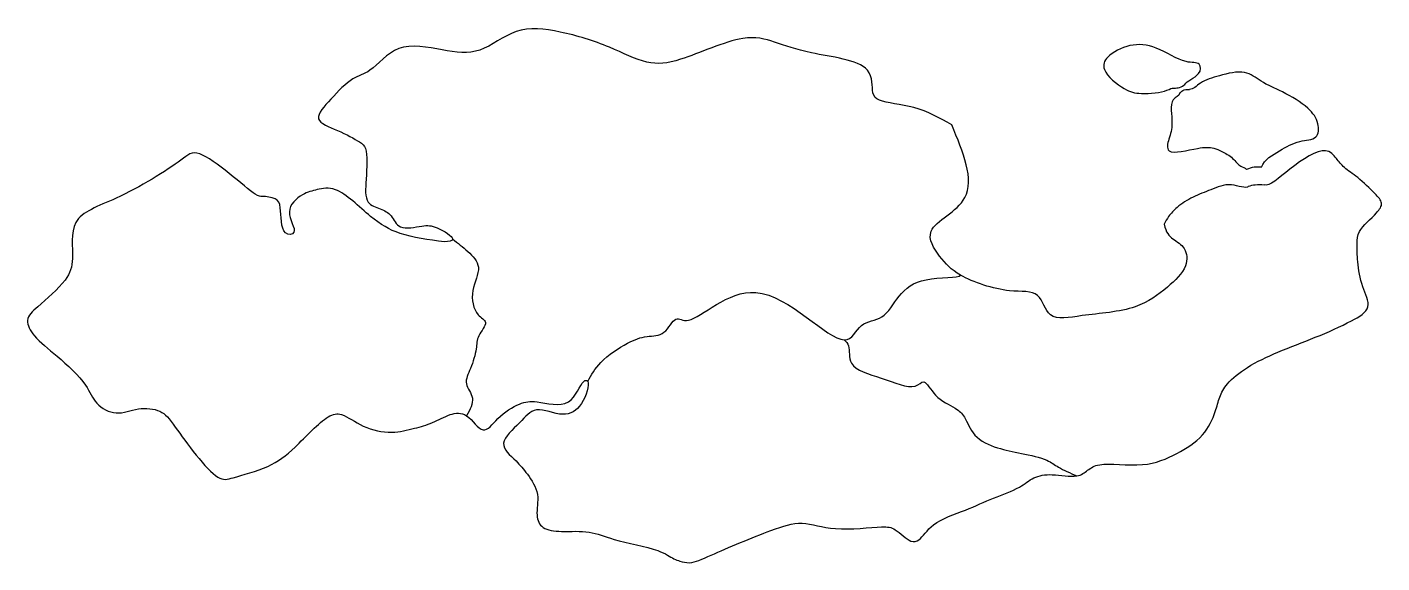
# Model space of a CAD drawing. Extents: x -9.8 to 76.8, y -77.9 to -43.6.
import ezdxf

# ---------------------------------------------------------------- set-up
doc = ezdxf.new("R2010")
doc.units = 0
doc.layers.add('MODELSKETCH_VISIBLE', color=7, linetype='CONTINUOUS')

msp = doc.modelspace()

# ---------------------------------------------------------------- linework, layer by layer
at = {"layer": 'MODELSKETCH_VISIBLE'}
for points, knots in [([(49.313, -49.885), (48.55, -49.452), (47.083, -48.619), (44.659, -48.479), (44.148, -47.866), (44.423, -45.816), (40.178, -45.406), (38.03, -44.568), (35.908, -44.003), (31.994, -45.879), (29.796, -46.097), (27.402, -44.813), (24.319, -43.86), (21.372, -43.533), (19.201, -45.462), (16.738, -45.147), (13.815, -44.49), (12.199, -46.57), (10.913, -46.817), (9.666, -48.165), (8.298, -49.622), (10.091, -50.208), (11.416, -50.96), (11.964, -51.347), (11.85, -53.369), (11.738, -54.941), (12.783, -55.236), (13.517, -55.63), (13.912, -56.681), (15.493, -56.298), (16.297, -56.328), (17.779, -57.267), (17.124, -57.345), (16.86, -57.376)], [0, 0, 0, 0, 0.039362, 0.075652, 0.094947, 0.124361, 0.171061, 0.20897, 0.243492, 0.292995, 0.328539, 0.367272, 0.411199, 0.451723, 0.490721, 0.528162, 0.568494, 0.605115, 0.631951, 0.665269, 0.694624, 0.72332, 0.753881, 0.772049, 0.805885, 0.835139, 0.857883, 0.879839, 0.902935, 0.931231, 0.95524, 0.981949, 1, 1, 1, 1]), ([(64.24, -47.305), (64.322, -47.091), (65.275, -46.757), (65.272, -45.819), (64.171, -46.024), (62.427, -44.798), (60.75, -44.653), (59.212, -45.429), (58.822, -46.435), (60.382, -47.708), (61.358, -47.95), (63.106, -47.79), (63.38, -47.502), (63.53, -47.542)], [0, 0, 0, 0, 0.087528, 0.151781, 0.228724, 0.349142, 0.457116, 0.562217, 0.63761, 0.747916, 0.836726, 0.943388, 1, 1, 1, 1]), ([(69.137, -52.599), (69.32, -52.103), (70.302, -51.533), (71.481, -50.853), (72.771, -50.865), (72.841, -49.722), (72.159, -48.723), (70.495, -47.742), (69.094, -47.182), (68.106, -46.303), (66.429, -46.746), (65.239, -47.091), (64.746, -47.636), (64.523, -47.618)], [0, 0, 0, 0, 0.099657, 0.195123, 0.277504, 0.351201, 0.438044, 0.548826, 0.647851, 0.7352, 0.836803, 0.928241, 1, 1, 1, 1]), ([(63.53, -47.542), (63.655, -47.535), (63.908, -47.52), (64.128, -47.377), (64.24, -47.305)], [0, 0, 0, 0, 0.493905, 1, 1, 1, 1]), ([(63.897, -47.909), (63.954, -47.82), (64.08, -47.626), (64.368, -47.621), (64.523, -47.618)], [0, 0, 0, 0, 0.460016, 1, 1, 1, 1]), ([(63.897, -47.909), (63.883, -48.041), (63.183, -48.188), (63.526, -49.852), (63.222, -50.694), (62.92, -51.921), (65.102, -51.305), (66.059, -51.318), (66.604, -51.59), (67.322, -51.965), (67.761, -52.624), (68.063, -52.593), (68.174, -52.736)], [0, 0, 0, 0, 0.079975, 0.20991, 0.318828, 0.411127, 0.555201, 0.663926, 0.743872, 0.840249, 0.931121, 1, 1, 1, 1]), ([(62.916, -56.24), (63.013, -56.783), (63.39, -57.184), (64.345, -57.705), (64.454, -59.05), (63.071, -60.351), (61.133, -61.808), (57.789, -61.992), (55.414, -62.514), (55.017, -60.383), (52.921, -60.712), (49.752, -59.645), (48.578, -58.429), (47.269, -56.401), (51.371, -54.79), (50.047, -51.635), (49.313, -49.885)], [0, 0, 0, 0, 0.051806, 0.100037, 0.152181, 0.218406, 0.295333, 0.387209, 0.457813, 0.518137, 0.585069, 0.674954, 0.741448, 0.805706, 0.892271, 1, 1, 1, 1]), ([(16.86, -57.376), (15.848, -57.237), (13.954, -56.978), (12.149, -55.892), (10.031, -53.739), (8.717, -54.033), (7.763, -54.251), (6.512, -55.346), (7.614, -56.871), (6.356, -57.007), (6.451, -55.148), (6.138, -54.528), (5.166, -54.455), (4.744, -54.491), (1.114, -51.118), (0.01, -52.262), (-4.046, -54.748), (-7.222, -55.674), (-6.805, -58.499), (-7.242, -59.872), (-9.132, -61.473), (-10.038, -62.333), (-9.386, -63.526), (-7.906, -64.639), (-5.979, -66.429), (-5.551, -67.766), (-4.117, -68.549), (-2.776, -67.931), (-1.18, -68.089), (-0.41, -69.161), (2.231, -72.809), (3.33, -72.444), (5.737, -71.814), (7.264, -70.629), (9.287, -68.429), (10.324, -68.281), (11.644, -69.29), (13.469, -69.684), (14.921, -69.296), (16.108, -68.992), (17.182, -68.344), (18.362, -68.231), (19.324, -69.906), (20.257, -68.534), (21.653, -67.659), (22.747, -67.48), (25.02, -68.169), (25.606, -66.207), (26.227, -66.206), (25.738, -67.93), (24.47, -68.686), (22.637, -67.744), (21.747, -68.972), (20.165, -70.239), (21.032, -71.013), (21.445, -71.382)], [0, 0, 0, 0, 0.025347, 0.047382, 0.072468, 0.088556, 0.103474, 0.120959, 0.13823, 0.149257, 0.168317, 0.180502, 0.19395, 0.204439, 0.235725, 0.252496, 0.285201, 0.311112, 0.333737, 0.35176, 0.37507, 0.390647, 0.406106, 0.42697, 0.451005, 0.468475, 0.48601, 0.503912, 0.521492, 0.539229, 0.56981, 0.584593, 0.60738, 0.629192, 0.654401, 0.668429, 0.687066, 0.707415, 0.725538, 0.742006, 0.758593, 0.773926, 0.791524, 0.807813, 0.827092, 0.842992, 0.864084, 0.883162, 0.890686, 0.90879, 0.92634, 0.945773, 0.963259, 0.982465, 1, 1, 1, 1]), ([(73.926, -52.031), (73.736, -51.8), (73.215, -51.168), (70.969, -52.584), (69.63, -53.876), (69.305, -53.714)], [0, 0, 0, 0, 0.235524, 0.645008, 1, 1, 1, 1]), ([(21.445, -71.382), (21.683, -71.647), (22.189, -72.214), (23.013, -73.482), (22.649, -74.839), (23.084, -75.79), (24.391, -75.935), (26.205, -75.811), (27.649, -76.488), (30.503, -76.96), (31.502, -77.643), (31.925, -77.792), (32.639, -77.999), (34.001, -77.351), (37.73, -75.788), (39.725, -75.163), (41.793, -75.921), (44.816, -75.544), (45.691, -75.646), (46.654, -76.637), (47.313, -76.496), (48.062, -75.243), (50.257, -74.565), (51.923, -73.736), (53.673, -73.16), (54.52, -72.374), (55.736, -72.17), (57.331, -72.51), (58.021, -71.967), (58.785, -71.415), (61.653, -71.874), (63.692, -70.965), (65.47, -69.886), (66.221, -68.265), (66.421, -67.298), (66.907, -66.372), (68.25, -65.307), (70.203, -64.383), (72.573, -63.511), (74.796, -62.518), (76.29, -61.628), (75.513, -60.218), (75.253, -58.683), (75.257, -57.487), (75.243, -56.653), (76.51, -55.576), (76.973, -54.889), (76.345, -54.242), (75.324, -53.231), (74.423, -52.663), (74.068, -52.241), (73.926, -52.031)], [0, 0, 0, 0, 0.017927, 0.038233, 0.05782, 0.073549, 0.092183, 0.114748, 0.13657, 0.165381, 0.183544, 0.19446, 0.207857, 0.228405, 0.262767, 0.287067, 0.31196, 0.341094, 0.357095, 0.375914, 0.388127, 0.407641, 0.433139, 0.45684, 0.479476, 0.497227, 0.515785, 0.53701, 0.551987, 0.567614, 0.595708, 0.6214, 0.645512, 0.667616, 0.684279, 0.701039, 0.722878, 0.747913, 0.775084, 0.802093, 0.822034, 0.841521, 0.863165, 0.88144, 0.896373, 0.917942, 0.932108, 0.946841, 0.96753, 0.985108, 1, 1, 1, 1]), ([(69.137, -52.599), (68.977, -52.588), (68.652, -52.566), (68.335, -52.679), (68.174, -52.736)], [0, 0, 0, 0, 0.494002, 1, 1, 1, 1]), ([(68.312, -53.806), (68.136, -54.011), (67.11, -53.509), (65.903, -54.055), (64.749, -54.452), (63.736, -55.122), (63.176, -55.714), (62.998, -56.075), (62.916, -56.24)], [0, 0, 0, 0, 0.173026, 0.364403, 0.547878, 0.72864, 0.875994, 1, 1, 1, 1]), ([(68.312, -53.806), (68.449, -53.768), (68.741, -53.688), (69.109, -53.705), (69.305, -53.714)], [0, 0, 0, 0, 0.467504, 1, 1, 1, 1]), ([(17.389, -57.196), (17.712, -57.446), (18.354, -57.942), (19.351, -58.991), (18.446, -60.434), (18.804, -62.11), (19.778, -62.462), (18.905, -63.393), (18.947, -64.217), (18.572, -65.467), (18.037, -66.457), (18.899, -67.36), (18.491, -68.106), (18.278, -68.495)], [0, 0, 0, 0, 0.095854, 0.190111, 0.296069, 0.403451, 0.474894, 0.558123, 0.637384, 0.734982, 0.82142, 0.906607, 1, 1, 1, 1]), ([(26.024, -66.294), (26.253, -65.885), (26.756, -64.989), (28.539, -63.794), (29.765, -63.347), (31.002, -63.419), (31.605, -61.985), (32.662, -62.968), (36.867, -58.376), (42.495, -64.953), (43.385, -62.421), (45.022, -62.421), (45.89, -60.695), (47.375, -59.554), (49.765, -59.695), (49.878, -59.495)], [0, 0, 0, 0, 0.067022, 0.146943, 0.21035, 0.268529, 0.327393, 0.376597, 0.495844, 0.635424, 0.70145, 0.766936, 0.839316, 0.917835, 1, 1, 1, 1]), ([(42.439, -63.638), (42.556, -63.741), (42.851, -64.001), (42.593, -65.458), (44.821, -66.015), (46.937, -66.936), (47.58, -66.006), (48.2, -67.381), (49.564, -67.952), (50.2, -68.536), (50.648, -69.895), (52.26, -70.62), (53.73, -70.871), (55.438, -71.257), (56.115, -71.816), (56.89, -72.155), (57.316, -72.341)], [0, 0, 0, 0, 0.044166, 0.111349, 0.20394, 0.298461, 0.34857, 0.416097, 0.494048, 0.551848, 0.624701, 0.706453, 0.786415, 0.868533, 0.927685, 1, 1, 1, 1])]:
    msp.add_open_spline(points, degree=3, knots=knots, dxfattribs=at)

doc.saveas('drawing.dxf')
